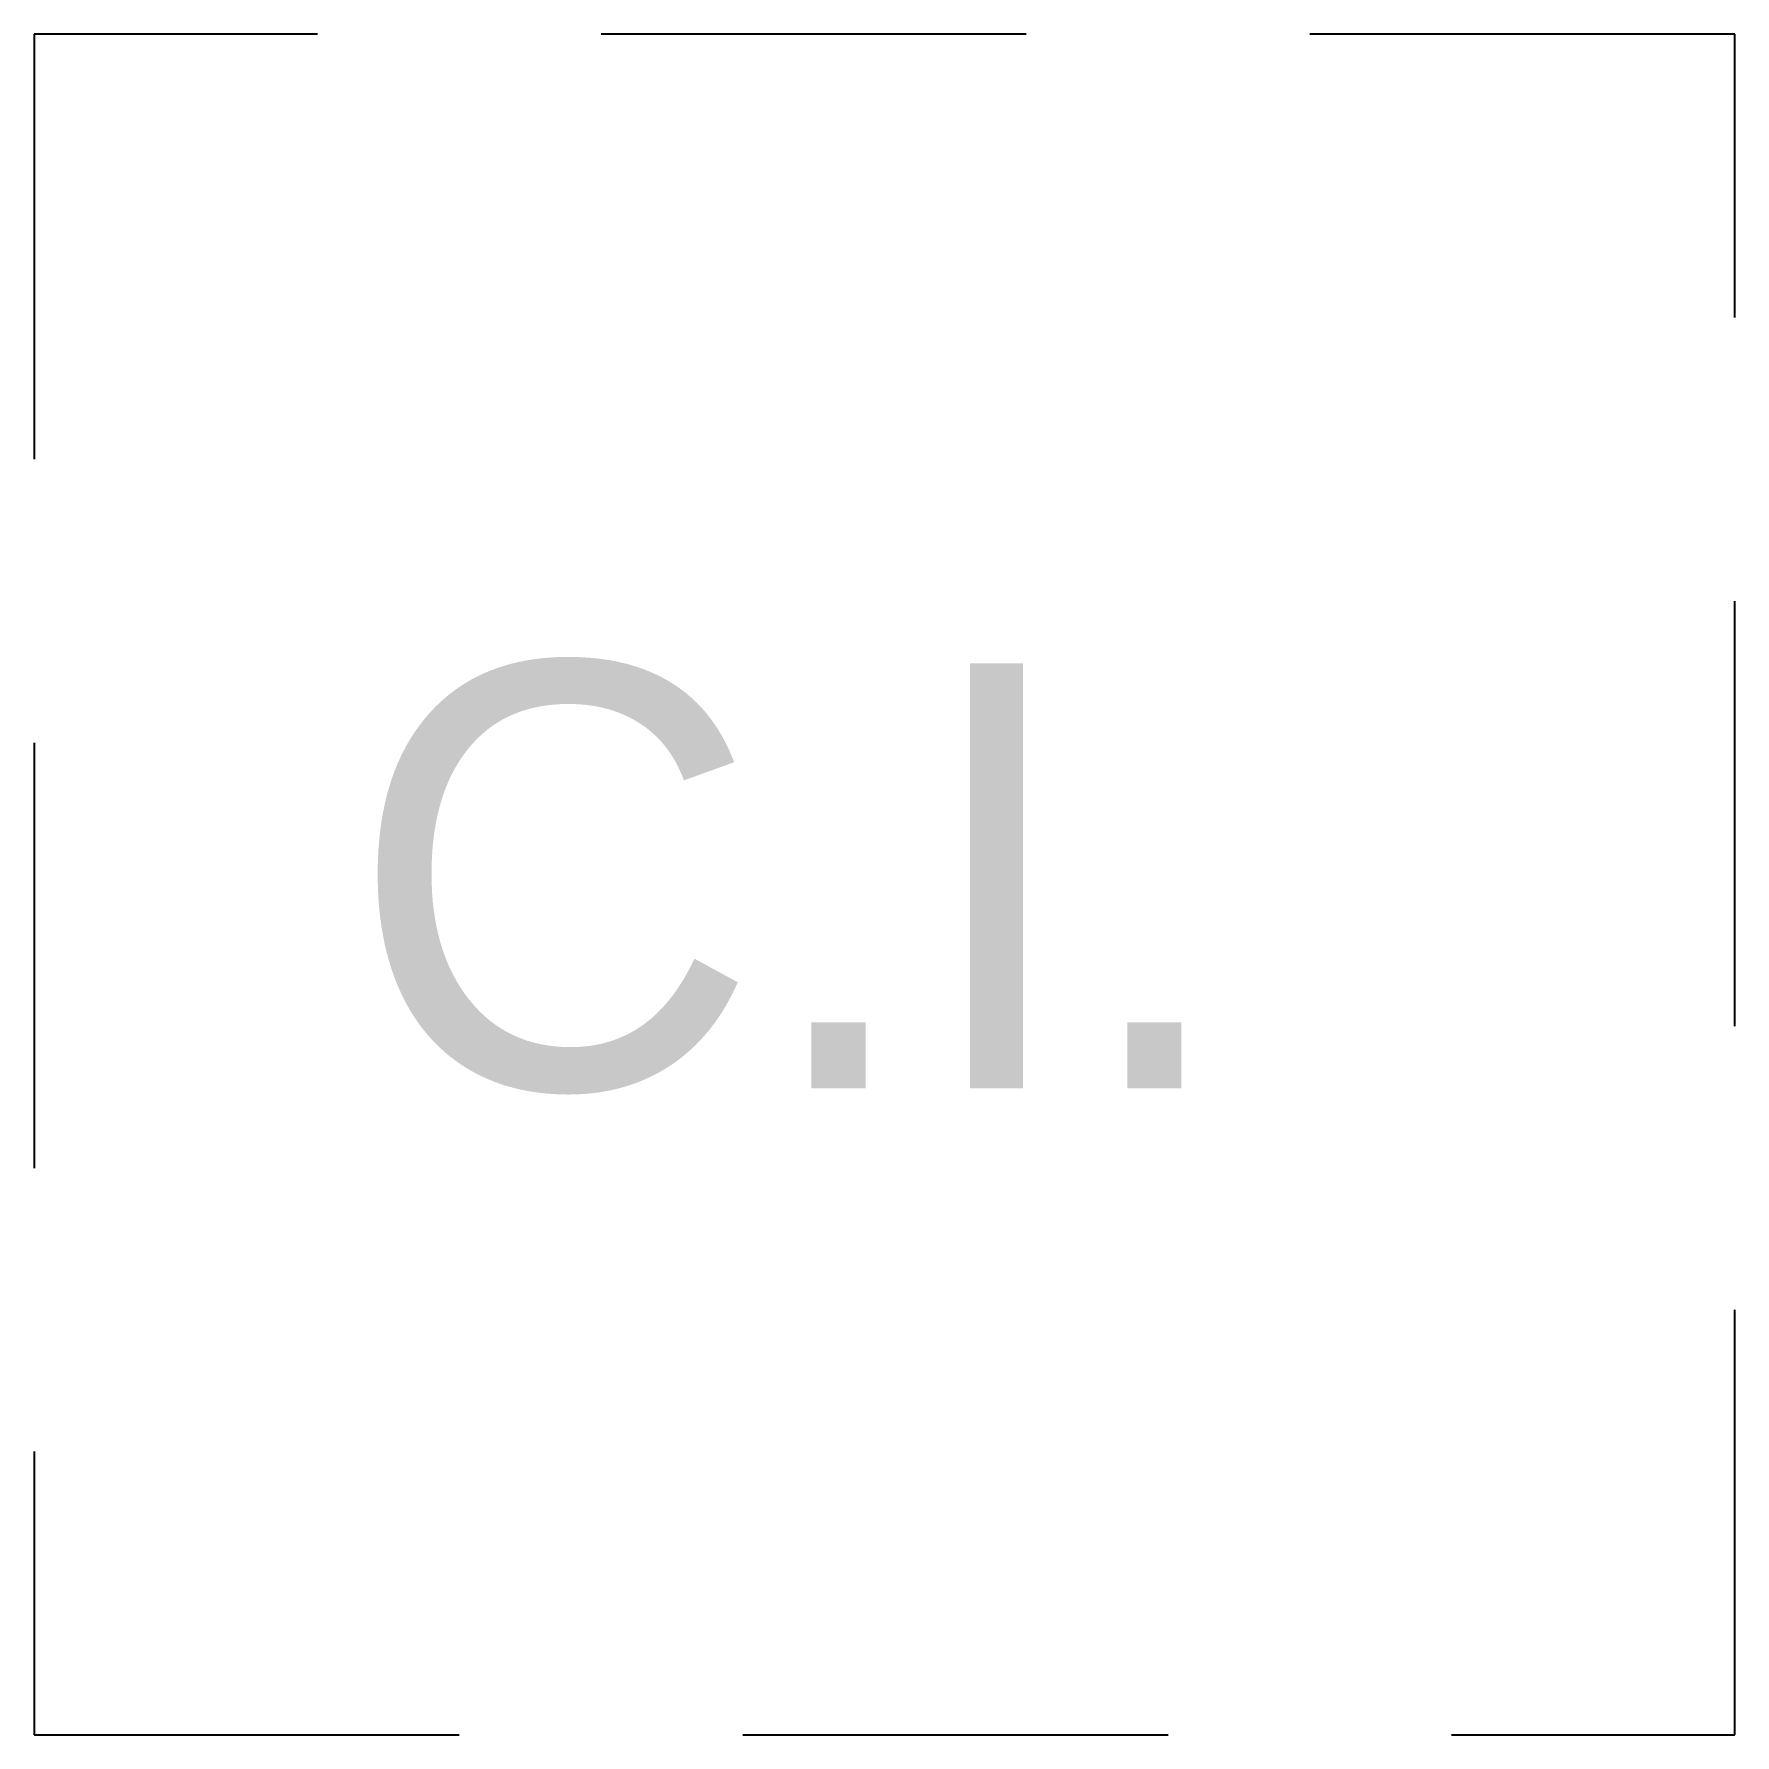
# Model space of a CAD drawing. Extents: x 556.68 to 557.28, y 176.264 to 176.864.
import ezdxf

# ---------------------------------------------------------------- set-up
doc = ezdxf.new("R2010")
doc.units = 0
doc.header["$LTSCALE"] = 0.3
doc.header["$MEASUREMENT"] = 0
doc.linetypes.add('DASHED', pattern=[0.75, 0.5, -0.25])
doc.layers.get('0').update_dxf_attribs({"linetype": 'CONTINUOUS'})
doc.styles.get("Standard").update_dxf_attribs({"font": 'stylu.ttf'})

msp = doc.modelspace()

# ---------------------------------------------------------------- linework, layer by layer
at = {"linetype": 'DASHED'}
msp.add_lwpolyline([(556.67979, 176.26387), (557.27979, 176.26387), (557.27979, 176.86387), (556.67979, 176.86387)], close=True, dxfattribs=at)

# ---------------------------------------------------------------- texts
msp.add_text('C.I.', height=0.15).set_placement((556.79082, 176.49192))

doc.saveas('drawing.dxf')
